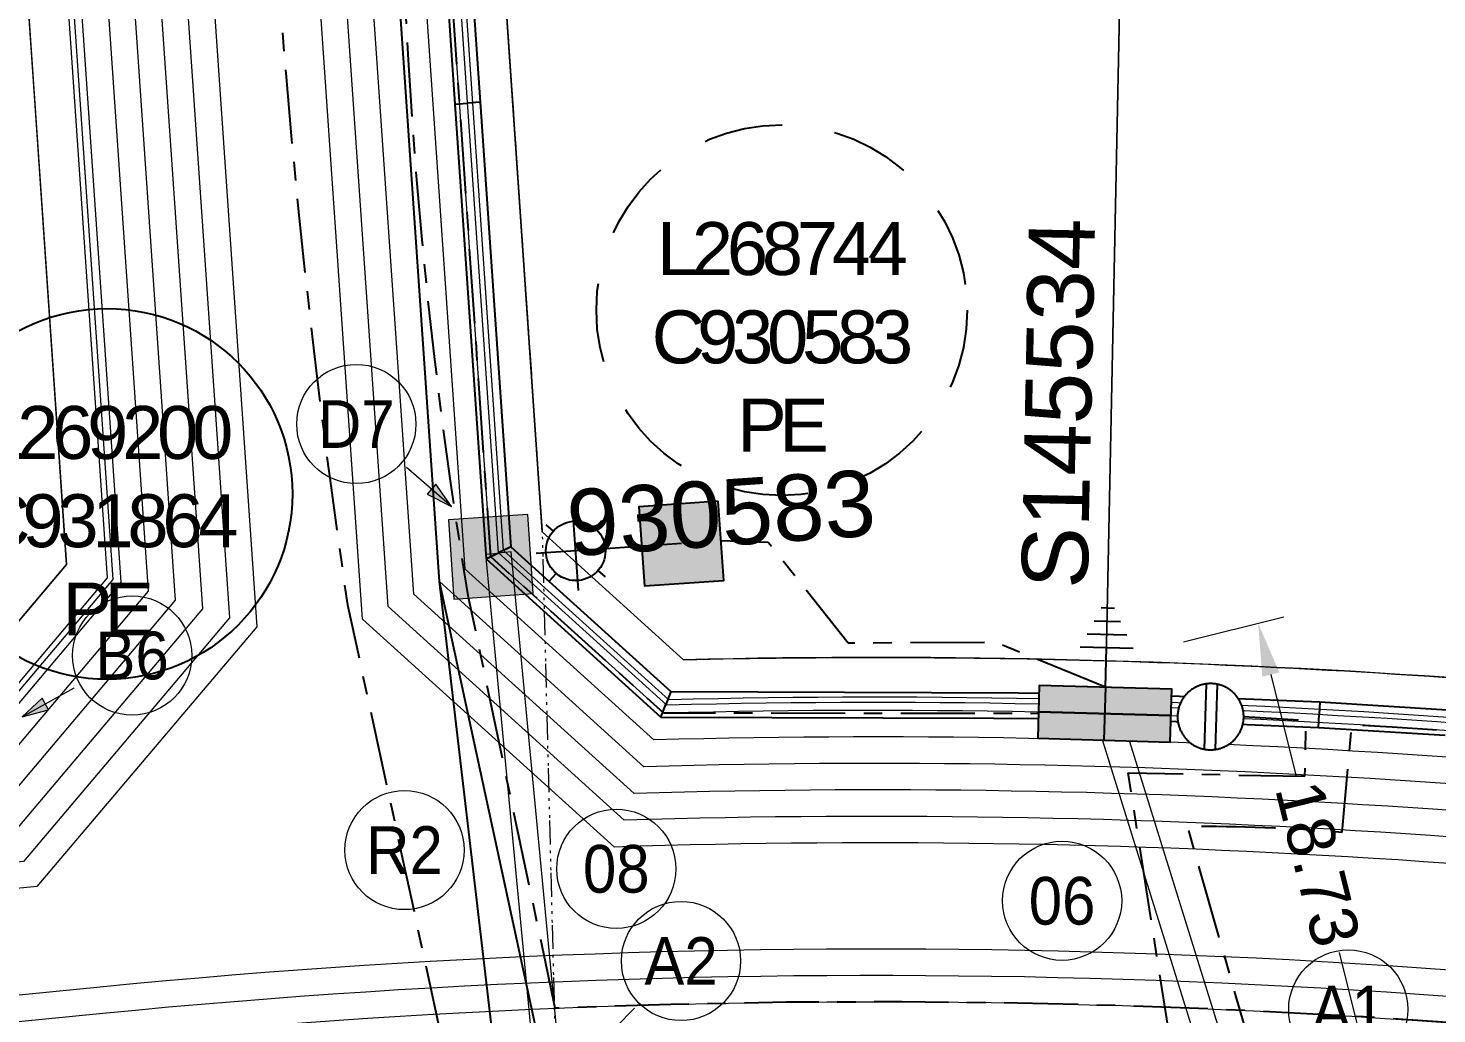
# Model space of a CAD drawing. Header units: metres. Extents: x 264965 to 265706, y 6180501 to 6181430.
# Drawn here: x 265237.1 to 265290.3, y 6181015.3 to 6181052.5 of the extents above; entities that cross this region are included whole.
import ezdxf
from ezdxf.enums import TextEntityAlignment as Align

# ---------------------------------------------------------------- set-up
doc = ezdxf.new("R2010")
doc.units = ezdxf.units.M
for name, pattern in [('Cable Exist UG', [7, 4, -1, 1, -1]), ('Dash', [5, 3, -2]), ('PHANTOM', [6.15, 3, -0.75, 0.3, -0.75, 0.3, -0.75, 0.3])]:
    doc.linetypes.add(name, pattern=pattern)
doc.layers.get('0').update_dxf_attribs({"color": 6})
for name, color, linetype, lineweight in [('_User Dimensions', 140, 'Continuous', 13), ('_User Miscellaneous1', 30, 'Continuous', 13), ('_User Miscellaneous10', 241, 'Continuous', 13), ('_User Miscellaneous4', 151, 'Continuous', 13), ('_User Miscellaneous8', 196, 'Continuous', 13), ('_User_HV_Exist', 1, 'Continuous', 25), ('_User_LV_Exist', 5, 'Continuous', 25), ('_User_SL_Exist', 4, 'Continuous', 25), ('Cadastre Developer_SP_NEW', 92, 'Continuous', 15)]:
    doc.layers.add(name, color=color, linetype=linetype, lineweight=lineweight)
for name, color, linetype in [('Equip_LV_NEW', 2, 'Continuous'), ('Mains_LV_New_T84', 2, 'Cable x'), ('SupportsUG_SP_LV_EXT', 7, 'Continuous'), ('UG_Details_SP_MISC', 7, 'Continuous')]:
    doc.layers.add(name, color=color, linetype=linetype)
doc.styles.add('COLUMN_LABEL', font='arial.ttf', dxfattribs={"height": 2})
doc.styles.add('POLE_LABEL', font='arial.ttf', dxfattribs={"height": 2})
doc.styles.add('SL_LABEL', font='arial.ttf', dxfattribs={"height": 2})
doc.styles.get("Standard").update_dxf_attribs({"font": 'arial.ttf'})
doc.linetypes.add('Cable 4', pattern='A,4,-0.1,["*",Standard,S=2,R=0,X=0,Y=-1.6],-1.2', length=5.3)
doc.linetypes.add('Cable New UG', pattern='A,6,-0.05,["X",Standard,S=1.8,R=0,X=0,Y=-0.94],-1.8', length=7.85)
doc.linetypes.add('Cable x', pattern='A,5,-0.05,["X",Standard,S=1.5,R=0,X=0,Y=-0.75],-1.45', length=6.5)
doc.dimstyles.new('1.8mm_1_1000', dxfattribs={"dimtxt": 1.8, "dimasz": 2, "dimexe": 1, "dimexo": 3, "dimgap": 0.5, "dimtad": 0, "dimtoh": 1, "dimlfac": -1, "dimzin": 12, "dimdsep": 46, "dimtxsty": 'Standard', "dimcen": 1, "dimclrd": 256, "dimclre": 256, "dimclrt": 256, "dimazin": 3, "dimtfac": 1, "dimtmove": 0, "dimatfit": 3, "dimfxl": 1, "dimtolj": 1, "dimtzin": 0, "dimlwd": -1, "dimlwe": -1, "dimarcsym": 0})

# ---------------------------------------------------------------- blocks, each defined once
blk = doc.blocks.new('LV_UG_LINKS_CLOSED_NEW')
at = {"layer": 'Equip_LV_NEW'}
for tag, flags, p in [('ACTUAL_STATUS', 9, (3.167, -1.667)), ('CONSTRUCTED_VOLTAGE', 9, (3.167, -1.833)), ('OPERATING_VOLTAGE', 9, (3.167, -2.167)), ('NO_PHASES', 9, (3.167, -2)), ('STATE', 9, (3.167, -2.5)), ('SWITCH_TYPE', 9, (3.167, -2.667)), ('ORIENTATION', 9, (3.167, -2.333)), ('OWNED_BY', 9, (3.167, -3.167)), ('USAGE', 9, (3.167, -2.833)), ('NOTES', 9, (3.167, -3)), ('OPERATED_BY', 9, (3.167, -3.333)), ('MAINTAINED_BY', 9, (3.167, -3.5)), ('NUMBER_OF_PHASES', 9, (3.167, -3.667)), ('TYPE', 9, (3.167, -3.833)), ('Z', 1, (3.167, -4))]:
    blk.add_attdef(tag, text='', height=0.167, dxfattribs=dict(at, flags=flags)).set_placement(p, align=Align.MIDDLE_LEFT)
blk.add_wipeout([(4, 1.25), (3.969, 1.25), (3.939, 1.248), (3.908, 1.247), (3.877, 1.244), (3.847, 1.241), (3.817, 1.236), (3.786, 1.232), (3.756, 1.226), (3.726, 1.22), (3.696, 1.213), (3.667, 1.205), (3.637, 1.196), (3.608, 1.187), (3.579, 1.177), (3.55, 1.166), (3.522, 1.155), (3.493, 1.143), (3.466, 1.13), (3.438, 1.117), (3.411, 1.102), (3.384, 1.088), (3.357, 1.072), (3.331, 1.056), (3.306, 1.039), (3.28, 1.022), (3.255, 1.004), (3.231, 0.985), (3.207, 0.966), (3.184, 0.947), (3.161, 0.926), (3.138, 0.905), (3.116, 0.884), (3.095, 0.862), (3.074, 0.839), (3.053, 0.816), (3.034, 0.793), (3.015, 0.769), (2.996, 0.745), (2.978, 0.72), (2.961, 0.694), (2.944, 0.669), (2.928, 0.643), (2.912, 0.616), (2.898, 0.589), (2.883, 0.562), (2.87, 0.534), (2.857, 0.507), (2.845, 0.478), (2.834, 0.45), (2.823, 0.421), (2.813, 0.392), (2.804, 0.363), (2.795, 0.333), (2.787, 0.304), (2.78, 0.274), (2.774, 0.244), (2.768, 0.214), (2.764, 0.183), (2.759, 0.153), (2.756, 0.123), (2.753, 0.092), (2.752, 0.061), (2.75, 0.031), (2.75, 0), (2.75, -0.031), (2.752, -0.061), (2.753, -0.092), (2.756, -0.123), (2.759, -0.153), (2.764, -0.183), (2.768, -0.214), (2.774, -0.244), (2.78, -0.274), (2.787, -0.304), (2.795, -0.333), (2.804, -0.363), (2.813, -0.392), (2.823, -0.421), (2.834, -0.45), (2.845, -0.478), (2.857, -0.507), (2.87, -0.534), (2.883, -0.562), (2.898, -0.589), (2.912, -0.616), (2.928, -0.643), (2.944, -0.669), (2.961, -0.694), (2.978, -0.72), (2.996, -0.745), (3.015, -0.769), (3.034, -0.793), (3.053, -0.816), (3.074, -0.839), (3.095, -0.862), (3.116, -0.884), (3.138, -0.905), (3.161, -0.926), (3.184, -0.947), (3.207, -0.966), (3.231, -0.985), (3.255, -1.004), (3.28, -1.022), (3.306, -1.039), (3.331, -1.056), (3.357, -1.072), (3.384, -1.088), (3.411, -1.102), (3.438, -1.117), (3.466, -1.13), (3.493, -1.143), (3.522, -1.155), (3.55, -1.166), (3.579, -1.177), (3.608, -1.187), (3.637, -1.196), (3.667, -1.205), (3.696, -1.213), (3.726, -1.22), (3.756, -1.226), (3.786, -1.232), (3.817, -1.236), (3.847, -1.241), (3.877, -1.244), (3.908, -1.247), (3.939, -1.248), (3.969, -1.25), (4, -1.25), (4.031, -1.25), (4.061, -1.248), (4.092, -1.247), (4.123, -1.244), (4.153, -1.241), (4.183, -1.236), (4.214, -1.232), (4.244, -1.226), (4.274, -1.22), (4.304, -1.213), (4.333, -1.205), (4.363, -1.196), (4.392, -1.187), (4.421, -1.177), (4.45, -1.166), (4.478, -1.155), (4.507, -1.143), (4.534, -1.13), (4.562, -1.117), (4.589, -1.102), (4.616, -1.088), (4.643, -1.072), (4.669, -1.056), (4.694, -1.039), (4.72, -1.022), (4.745, -1.004), (4.769, -0.985), (4.793, -0.966), (4.816, -0.947), (4.839, -0.926), (4.862, -0.905), (4.884, -0.884), (4.905, -0.862), (4.926, -0.839), (4.947, -0.816), (4.966, -0.793), (4.985, -0.769), (5.004, -0.745), (5.022, -0.72), (5.039, -0.694), (5.056, -0.669), (5.072, -0.643), (5.088, -0.616), (5.102, -0.589), (5.117, -0.562), (5.13, -0.534), (5.143, -0.507), (5.155, -0.478), (5.166, -0.45), (5.177, -0.421), (5.187, -0.392), (5.196, -0.363), (5.205, -0.333), (5.213, -0.304), (5.22, -0.274), (5.226, -0.244), (5.232, -0.214), (5.236, -0.183), (5.241, -0.153), (5.244, -0.123), (5.247, -0.092), (5.248, -0.061), (5.25, -0.031), (5.25, 0), (5.25, 0.031), (5.248, 0.061), (5.247, 0.092), (5.244, 0.123), (5.241, 0.153), (5.236, 0.183), (5.232, 0.214), (5.226, 0.244), (5.22, 0.274), (5.213, 0.304), (5.205, 0.333), (5.196, 0.363), (5.187, 0.392), (5.177, 0.421), (5.166, 0.45), (5.155, 0.478), (5.143, 0.507), (5.13, 0.534), (5.117, 0.562), (5.102, 0.589), (5.088, 0.616), (5.072, 0.643), (5.056, 0.669), (5.039, 0.694), (5.022, 0.72), (5.004, 0.745), (4.985, 0.769), (4.966, 0.793), (4.947, 0.816), (4.926, 0.839), (4.905, 0.862), (4.884, 0.884), (4.862, 0.905), (4.839, 0.926), (4.816, 0.947), (4.793, 0.966), (4.769, 0.985), (4.745, 1.004), (4.72, 1.022), (4.694, 1.039), (4.669, 1.056), (4.643, 1.072), (4.616, 1.088), (4.589, 1.102), (4.562, 1.117), (4.534, 1.13), (4.507, 1.143), (4.478, 1.155), (4.45, 1.166), (4.421, 1.177), (4.392, 1.187), (4.363, 1.196), (4.333, 1.205), (4.304, 1.213), (4.274, 1.22), (4.244, 1.226), (4.214, 1.232), (4.183, 1.236), (4.153, 1.241), (4.123, 1.244), (4.092, 1.247), (4.061, 1.248), (4.031, 1.25)]).dxf.layer = 'Equip_LV_NEW'
for p, q in [((3.792, 1.232), (3.792, -1.232)), ((4.208, 1.232), (4.208, -1.232))]:
    blk.add_line(p, q, dxfattribs=at)
at = {"layer": 'Equip_LV_NEW', "flags": 128}
blk.add_lwpolyline([(4, 1.25), (3.969, 1.25), (3.939, 1.248), (3.908, 1.247), (3.877, 1.244), (3.847, 1.241), (3.817, 1.236), (3.786, 1.232), (3.756, 1.226), (3.726, 1.22), (3.696, 1.213), (3.667, 1.205), (3.637, 1.196), (3.608, 1.187), (3.579, 1.177), (3.55, 1.166), (3.522, 1.155), (3.493, 1.143), (3.466, 1.13), (3.438, 1.117), (3.411, 1.102), (3.384, 1.088), (3.357, 1.072), (3.331, 1.056), (3.306, 1.039), (3.28, 1.022), (3.255, 1.004), (3.231, 0.985), (3.207, 0.966), (3.184, 0.947), (3.161, 0.926), (3.138, 0.905), (3.116, 0.884), (3.095, 0.862), (3.074, 0.839), (3.053, 0.816), (3.034, 0.793), (3.015, 0.769), (2.996, 0.745), (2.978, 0.72), (2.961, 0.694), (2.944, 0.669), (2.928, 0.643), (2.912, 0.616), (2.898, 0.589), (2.883, 0.562), (2.87, 0.534), (2.857, 0.507), (2.845, 0.478), (2.834, 0.45), (2.823, 0.421), (2.813, 0.392), (2.804, 0.363), (2.795, 0.333), (2.787, 0.304), (2.78, 0.274), (2.774, 0.244), (2.768, 0.214), (2.764, 0.183), (2.759, 0.153), (2.756, 0.123), (2.753, 0.092), (2.752, 0.061), (2.75, 0.031), (2.75, 0), (2.75, -0.031), (2.752, -0.061), (2.753, -0.092), (2.756, -0.123), (2.759, -0.153), (2.764, -0.183), (2.768, -0.214), (2.774, -0.244), (2.78, -0.274), (2.787, -0.304), (2.795, -0.333), (2.804, -0.363), (2.813, -0.392), (2.823, -0.421), (2.834, -0.45), (2.845, -0.478), (2.857, -0.507), (2.87, -0.534), (2.883, -0.562), (2.898, -0.589), (2.912, -0.616), (2.928, -0.643), (2.944, -0.669), (2.961, -0.694), (2.978, -0.72), (2.996, -0.745), (3.015, -0.769), (3.034, -0.793), (3.053, -0.816), (3.074, -0.839), (3.095, -0.862), (3.116, -0.884), (3.138, -0.905), (3.161, -0.926), (3.184, -0.947), (3.207, -0.966), (3.231, -0.985), (3.255, -1.004), (3.28, -1.022), (3.306, -1.039), (3.331, -1.056), (3.357, -1.072), (3.384, -1.088), (3.411, -1.102), (3.438, -1.117), (3.466, -1.13), (3.493, -1.143), (3.522, -1.155), (3.55, -1.166), (3.579, -1.177), (3.608, -1.187), (3.637, -1.196), (3.667, -1.205), (3.696, -1.213), (3.726, -1.22), (3.756, -1.226), (3.786, -1.232), (3.817, -1.236), (3.847, -1.241), (3.877, -1.244), (3.908, -1.247), (3.939, -1.248), (3.969, -1.25), (4, -1.25), (4.031, -1.25), (4.061, -1.248), (4.092, -1.247), (4.123, -1.244), (4.153, -1.241), (4.183, -1.236), (4.214, -1.232), (4.244, -1.226), (4.274, -1.22), (4.304, -1.213), (4.333, -1.205), (4.363, -1.196), (4.392, -1.187), (4.421, -1.177), (4.45, -1.166), (4.478, -1.155), (4.507, -1.143), (4.534, -1.13), (4.562, -1.117), (4.589, -1.102), (4.616, -1.088), (4.643, -1.072), (4.669, -1.056), (4.694, -1.039), (4.72, -1.022), (4.745, -1.004), (4.769, -0.985), (4.793, -0.966), (4.816, -0.947), (4.839, -0.926), (4.862, -0.905), (4.884, -0.884), (4.905, -0.862), (4.926, -0.839), (4.947, -0.816), (4.966, -0.793), (4.985, -0.769), (5.004, -0.745), (5.022, -0.72), (5.039, -0.694), (5.056, -0.669), (5.072, -0.643), (5.088, -0.616), (5.102, -0.589), (5.117, -0.562), (5.13, -0.534), (5.143, -0.507), (5.155, -0.478), (5.166, -0.45), (5.177, -0.421), (5.187, -0.392), (5.196, -0.363), (5.205, -0.333), (5.213, -0.304), (5.22, -0.274), (5.226, -0.244), (5.232, -0.214), (5.236, -0.183), (5.241, -0.153), (5.244, -0.123), (5.247, -0.092), (5.248, -0.061), (5.25, -0.031), (5.25, 0), (5.25, 0.031), (5.248, 0.061), (5.247, 0.092), (5.244, 0.123), (5.241, 0.153), (5.236, 0.183), (5.232, 0.214), (5.226, 0.244), (5.22, 0.274), (5.213, 0.304), (5.205, 0.333), (5.196, 0.363), (5.187, 0.392), (5.177, 0.421), (5.166, 0.45), (5.155, 0.478), (5.143, 0.507), (5.13, 0.534), (5.117, 0.562), (5.102, 0.589), (5.088, 0.616), (5.072, 0.643), (5.056, 0.669), (5.039, 0.694), (5.022, 0.72), (5.004, 0.745), (4.985, 0.769), (4.966, 0.793), (4.947, 0.816), (4.926, 0.839), (4.905, 0.862), (4.884, 0.884), (4.862, 0.905), (4.839, 0.926), (4.816, 0.947), (4.793, 0.966), (4.769, 0.985), (4.745, 1.004), (4.72, 1.022), (4.694, 1.039), (4.669, 1.056), (4.643, 1.072), (4.616, 1.088), (4.589, 1.102), (4.562, 1.117), (4.534, 1.13), (4.507, 1.143), (4.478, 1.155), (4.45, 1.166), (4.421, 1.177), (4.392, 1.187), (4.363, 1.196), (4.333, 1.205), (4.304, 1.213), (4.274, 1.22), (4.244, 1.226), (4.214, 1.232), (4.183, 1.236), (4.153, 1.241), (4.123, 1.244), (4.092, 1.247), (4.061, 1.248), (4.031, 1.25)], close=True, dxfattribs=at)
blk = doc.blocks.new('*U660')
at = {"layer": '_User_LV_Exist'}
for p, q in [((2.128, 1.649), (2.679, -0.274)), ((2.678, 1.546), (3.091, 0.104)), ((3.227, 1.443), (3.503, 0.482)), ((3.777, 1.341), (3.914, 0.86))]:
    blk.add_line(p, q, dxfattribs=at)
at = {"width": 0.9}
blk.add_attdef('ASSET_NUM', text='', height=2, dxfattribs=at).set_placement((4, 2), align=Align.MIDDLE_LEFT)
for tag, p, flags in [('SUBURB', (-2, 0), 1), ('STREETNAME', (-1.8, 0), 9), ('PARENT', (-1.6, 0), 9), ('NOTES', (-1.4, 0), 9), ('LOCATION', (-1.2, 0), 9), ('LEGEND', (-1, 0), 9), ('USAGE', (-0.8, 0), 9), ('SUPPORT_TYPE', (-0.6, 0), 9), ('STATE', (-0.4, 0), 9), ('OWNED_BY', (-0.2, 0), 9)]:
    blk.add_attdef(tag, p, '', height=0.2, rotation=270, dxfattribs=dict(flags=flags))
blk.add_wipeout([(0.274, 2.679), (1.649, -2.128), (-0.274, -2.679), (-1.649, 2.128)])
at = {"layer": 'SupportsUG_SP_LV_EXT'}
h = blk.add_hatch(color=256, dxfattribs=at)
h.dxf.hatch_style = 1
h.paths.add_polyline_path([(-1.649, 2.128), (-0.618, -1.477), (-1.305, 0.927), (-0.274, -2.679), (1.649, -2.128), (0.274, 2.679)])
blk.add_lwpolyline([(-1.649, 2.128), (-0.618, -1.477), (-1.305, 0.927), (-0.274, -2.679), (1.649, -2.128), (0.274, 2.679)], close=True)
at = {"layer": '_User_LV_Exist'}
blk.add_line((0.961, 0.275), (2.404, 0.688), dxfattribs=at)
at = {"layer": 'Equip_LV_NEW', "ltscale": 10, "rotation": 285.9667025324451}
blk.add_blockref('LV_UG_LINKS_CLOSED_NEW', (0, 0), dxfattribs=at)
blk = doc.blocks.new('COLUMN_EXT')
blk.add_hatch(color=256).paths.add_polyline_path([(1.5, -1.5), (1.5, 1.5), (-1.5, 1.5), (-1.5, -1.5)])
blk.add_lwpolyline([(1.5, 1.5), (-1.5, 1.5), (-1.5, -1.5), (1.5, -1.5)], close=True)
at = {"flags": 1}
blk.add_attdef('Z', (-1.813, 2.351), '', height=0.2, rotation=180, dxfattribs=at)
at = {"flags": 9}
for tag, p in [('STREETNAME', (-1.813, 1.6)), ('SUBURB', (-1.813, 1.8)), ('NOTES', (-1.813, 2)), ('LOCATION', (-1.813, 1.4)), ('LEGEND', (-1.813, 1.2)), ('USAGE', (-1.813, 1)), ('COLUMN_TYPE', (-1.813, 0.4)), ('OWNED_BY', (-1.813, 0.6)), ('STATE', (-1.813, 0.8))]:
    blk.add_attdef(tag, text='', height=0.2, rotation=180, dxfattribs=at).set_placement(p, align=Align.MIDDLE_LEFT)
for tag, style, p in [('STRUCTURE_PLANT_NUMBER', 'POLE_LABEL', (-1.813, -0.031)), ('STREET_CODE', 'COLUMN_LABEL', (-1.813, 0.2))]:
    blk.add_attdef(tag, text='', height=0.2, rotation=180, dxfattribs=dict(at, style=style)).set_placement(p, align=Align.MIDDLE_LEFT)
at = {"style": 'COLUMN_LABEL', "width": 0.9, "flags": 8}
blk.add_attdef('ASSET_NUM', text='', height=2, rotation=270, dxfattribs=at).set_placement((2, -4), align=Align.MIDDLE_LEFT)
blk = doc.blocks.new('*U552')
for tag, height, rotation, flags, p in [('LANTNUMBER', 0.2, 270, 9, (-1.4, 2.6)), ('LOUTREACH', 0.2, 270, 9, (-1.4, 2.2)), ('LOUTREACHVOCAB', 0.2, 270, 9, (-1.4, 2)), ('LRATECODE', 0.2, 270, 9, (-1.4, 1.8)), ('LREMOVE', 0.2, 270, 9, (-1.4, 1.6)), ('LREPLACE', 0.2, 270, 9, (-1.4, 1.4)), ('LTYPE', 0.2, 270, 9, (-1.4, 1.2)), ('LNUMBER', 1, 183.9335, 8, (-7.052, 0.517)), ('LTYPEVOCAB', 0.2, 270, 9, (-1.4, 1)), ('LEGEND', 0.2, 270, 9, (-1.4, 0.8)), ('SUBURB', 0.2, 270, 9, (-1.4, 0.6)), ('STREETNAME', 0.2, 270, 9, (-1.4, 0.4)), ('LOCATION', 0.2, 270, 9, (-1.4, 0.2)), ('LNEW', 0.2, 270, 9, (-6.4, 0)), ('LMASTVOCAB', 0.2, 270, 9, (-6.2, 0)), ('OWNED_BY', 0.2, 270, 9, (-1.8, 0)), ('ORIENTATION', 0.2, 270, 9, (-1.6, 0)), ('OPERATING_VOLTAGE', 0.2, 270, 9, (-1.4, 0)), ('NOTES', 0.2, 270, 9, (-1.4, 0)), ('NO_PHASES', 0.2, 270, 9, (-1.2, 0)), ('LANTERN_TYPE', 0.2, 270, 9, (-1, 0)), ('LANTERN_PURPOSE', 0.2, 270, 9, (-0.8, 0)), ('CONTROL_TYPE', 0.2, 270, 9, (-0.6, 0)), ('CONSTRUCTED_VOLTAGE', 0.2, 270, 9, (-0.4, 0)), ('MAINTAINED_BY', 0.2, 270, 9, (-1.4, -0.663))]:
    blk.add_attdef(tag, text='', height=height, rotation=rotation, dxfattribs=dict(flags=flags)).set_placement(p, align=Align.MIDDLE_LEFT)
for tag, p, height, flags in [('OPERATED_BY', (-1.4, -0.407), 0.2, 9), ('Z', (0, 0), 0.001, 1)]:
    blk.add_attdef(tag, p, '', height=height, rotation=270, dxfattribs=dict(flags=flags))
at = {"style": 'SL_LABEL'}
for tag, height, rotation, flags, p in [('STREET_CODE', 0.001, 270, 9, (0.001, 0)), ('ASSET_NUM', 1, 183.9335, 8, (-6.915, -1.478))]:
    blk.add_attdef(tag, text='', height=height, rotation=rotation, dxfattribs=dict(at, flags=flags)).set_placement(p, align=Align.MIDDLE_LEFT)
blk.add_wipeout([(-5.674, -0.39), (-5.121, 0.711), (-4.106, 1.409), (-3.005, 0.857), (-2.307, -0.158), (-2.86, -1.26), (-3.875, -1.958), (-4.976, -1.405)])
for p, q in [((-4.068, 0.848), (-4.093, 1.222)), ((-3.888, -1.771), (-4.093, 1.222)), ((-5.121, 0.711), (-4.839, 0.465)), ((-3.005, 0.857), (-3.252, 0.574)), ((0, 0), (-2.868, -0.197)), ((-2.494, -0.171), (-5.487, -0.377)), ((-5.113, -0.352), (-5.487, -0.377)), ((-2.86, -1.26), (-3.142, -1.013)), ((-4.976, -1.405), (-4.73, -1.123)), ((-3.888, -1.771), (-3.913, -1.397))]:
    blk.add_line(p, q)
blk.add_circle((-3.991, -0.274), 1.125)
at = {"flags": 9}
for tag, p in [('LMAST', (-6, 0)), ('LLAMPVOCAB', (-5.8, 0)), ('LLAMP', (-5.6, 0)), ('LEXIST', (-5.4, 0)), ('LCHARGE3PERCENT', (-5.2, 0)), ('LCHARGE3', (-5, 0)), ('LCHARGE2PERCENT', (-4.8, 0)), ('LCHARGE2', (-4.6, 0)), ('LCHARGE1PERCENT', (-4.4, 0)), ('LCHARGE1', (-4.2, 0)), ('LCATEGORY', (-4, 0)), ('LBRACKETVOCAB', (-3.8, 0)), ('LBRACKET', (-3.6, 0)), ('LKINGHEIGHT', (-3.4, 0)), ('CREPLACE', (-3.2, 0)), ('CREMOVE', (-3, 0)), ('CNUMBER', (-2.8, 0)), ('CNEW', (-2.6, 0)), ('CEXIST', (-2.4, 0)), ('USAGE', (-2.2, 0)), ('STATE', (-2, 0))]:
    blk.add_attdef(tag, text='', height=0.2, rotation=270, dxfattribs=at).set_placement(p, align=Align.MIDDLE_LEFT)
blk = doc.blocks.new('*U572')
h = blk.add_hatch(color=256)
h.dxf.hatch_style = 1
h.paths.add_polyline_path([(-0.745, 3.684), (-0.25, 3.75), (-0.63, 4.708)])
blk.add_line((-0.63, 4.708), (-0.332, 2.478))
at = {"flags": 128}
blk.add_lwpolyline([(-0.745, 3.684), (-0.25, 3.75), (-0.63, 4.708), (-0.745, 3.684)], dxfattribs=at)
blk.add_circle((0, 0), 2.25)
at = {"width": 0.9}
blk.add_attdef('CODE', text='', height=1.8, dxfattribs=at).set_placement((0, 0), align=Align.MIDDLE_CENTER)
at = {"flags": 1}
blk.add_attdef('Z', (0, 0), '', height=0.2, dxfattribs=at)
blk = doc.blocks.new('*U573')
h = blk.add_hatch(color=256)
h.dxf.hatch_style = 1
h.paths.add_polyline_path([(-1.276, 3.535), (-0.796, 3.673), (-1.312, 4.565)])
blk.add_line((-1.312, 4.565), (-0.691, 2.403))
at = {"flags": 128}
blk.add_lwpolyline([(-1.276, 3.535), (-0.796, 3.673), (-1.312, 4.565), (-1.276, 3.535)], dxfattribs=at)
blk.add_circle((0, 0), 2.25)
at = {"width": 0.9}
blk.add_attdef('CODE', text='', height=1.8, dxfattribs=at).set_placement((0, 0), align=Align.MIDDLE_CENTER)
at = {"flags": 1}
blk.add_attdef('Z', (0, 0), '', height=0.2, dxfattribs=at)
blk = doc.blocks.new('*U584')
blk.add_circle((0, 0), 2.25)
at = {"width": 0.9}
blk.add_attdef('CODE', text='', height=1.8, dxfattribs=at).set_placement((0, 0), align=Align.MIDDLE_CENTER)
at = {"flags": 1}
blk.add_attdef('Z', (0, 0), '', height=0.2, dxfattribs=at)
blk = doc.blocks.new('*U676')
at = {"width": 0.9}
blk.add_attdef('ASSET_NUM', text='', height=2, dxfattribs=at).set_placement((4, 2), align=Align.MIDDLE_LEFT)
for tag, p, flags in [('SUBURB', (-2, 0), 1), ('STREETNAME', (-1.8, 0), 9), ('PARENT', (-1.6, 0), 9), ('NOTES', (-1.4, 0), 9), ('LOCATION', (-1.2, 0), 9), ('LEGEND', (-1, 0), 9), ('USAGE', (-0.8, 0), 9), ('SUPPORT_TYPE', (-0.6, 0), 9), ('STATE', (-0.4, 0), 9), ('OWNED_BY', (-0.2, 0), 9)]:
    blk.add_attdef(tag, p, '', height=0.2, rotation=270, dxfattribs=dict(flags=flags))
blk.add_wipeout([(0.274, 2.679), (1.649, -2.128), (-0.274, -2.679), (-1.649, 2.128)])
at = {"layer": 'SupportsUG_SP_LV_EXT'}
h = blk.add_hatch(color=256, dxfattribs=at)
h.dxf.hatch_style = 1
h.paths.add_polyline_path([(-1.649, 2.128), (-0.618, -1.477), (-1.305, 0.927), (-0.274, -2.679), (1.649, -2.128), (0.274, 2.679)])
blk.add_lwpolyline([(-1.649, 2.128), (-0.618, -1.477), (-1.305, 0.927), (-0.274, -2.679), (1.649, -2.128), (0.274, 2.679)], close=True)
blk = doc.blocks.new('*D635')
at = {"layer": '_User Dimensions', "transparency": 16777216}
for p, q in [((265280.698, 6181029.324), (265284.493, 6181030.263)), ((265284.003, 6181028.081), (265284.942, 6181024.285)), ((265287.538, 6181013.786), (265286.599, 6181017.582)), ((265285.194, 6181011.146), (265288.989, 6181012.085))]:
    blk.add_line(p, q, dxfattribs=at)
at = {"layer": '_User Dimensions', "linetype": 'Cable New UG', "transparency": 16777216}
for points in [[(265284.326, 6181028.161), (265283.679, 6181028.001), (265283.522, 6181030.022)], [(265287.862, 6181013.866), (265287.215, 6181013.706), (265288.019, 6181011.845)]]:
    blk.add_solid(points, dxfattribs=at)
at = {"layer": '_User Dimensions', "linetype": 'Cable New UG', "transparency": 16777216, "insert": (265285.77, 6181020.934), "char_height": 1.8, "attachment_point": 5, "rotation": 283.8931}
blk.add_mtext('\\A1;18.73', dxfattribs=at)
blk = doc.blocks.new('*U735')
blk.add_circle((0, 0), 2.25)
at = {"width": 0.9}
blk.add_attdef('CODE', text='', height=1.8, dxfattribs=at).set_placement((0, 0), align=Align.MIDDLE_CENTER)
at = {"flags": 1}
blk.add_attdef('Z', (0, 0), '', height=0.2, dxfattribs=at)
blk = doc.blocks.new('*U762')
h = blk.add_hatch(color=256)
h.dxf.hatch_style = 1
h.paths.add_polyline_path([(-0.239, 3.751), (0.261, 3.749), (0.014, 4.75)])
blk.add_line((0.014, 4.75), (0.007, 2.5))
at = {"flags": 128}
blk.add_lwpolyline([(-0.239, 3.751), (0.261, 3.749), (0.014, 4.75), (-0.239, 3.751)], dxfattribs=at)
blk.add_circle((0, 0), 2.25)
at = {"width": 0.9}
blk.add_attdef('CODE', text='', height=1.8, dxfattribs=at).set_placement((0, 0), align=Align.MIDDLE_CENTER)
at = {"flags": 1}
blk.add_attdef('Z', (0, 0), '', height=0.2, dxfattribs=at)
blk = doc.blocks.new('*U763')
blk.add_hatch(color=256).paths.add_polyline_path([(-2.593, 0.725), (-2.378, -1.264), (2.593, -0.725), (2.378, 1.264)])
for p, q in [((-0.108, 0.994), (0.108, -0.994)), ((-2.485, -0.269), (2.485, 0.269))]:
    blk.add_line(p, q)
at = {"ltscale": 10}
blk.add_line((2.485, 0.269), (-2.485, -0.269), dxfattribs=at)
blk.add_lwpolyline([(-2.378, -1.264), (-1.135, -1.129), (1.35, -0.859), (2.593, -0.725), (2.378, 1.264), (-2.593, 0.725)], close=True)
at = {"width": 0.9, "flags": 8}
blk.add_attdef('ASSET_NUM', text='', height=2, rotation=90, dxfattribs=at).set_placement((0.355, 54.13), align=Align.MIDDLE_LEFT)
for tag, p, flags in [('OWNED_BY', (2.355, 49.93), 9), ('STATE', (2.355, 49.73), 9), ('SUPPORT_TYPE', (2.355, 49.53), 9), ('USAGE', (2.355, 49.33), 9), ('LEGEND', (2.355, 49.13), 9), ('LOCATION', (2.355, 48.93), 9), ('STREETNAME', (2.355, 48.33), 9), ('NOTES', (2.355, 48.73), 9), ('PARENT', (2.355, 48.53), 9), ('SUBURB', (2.355, 48.13), 1)]:
    blk.add_attdef(tag, p, '', height=0.2, dxfattribs=dict(flags=flags))
blk = doc.blocks.new('*U784')
h = blk.add_hatch(color=256)
h.dxf.hatch_style = 1
h.paths.add_polyline_path([(-3.446, -1.499), (-3.615, -1.029), (-4.472, -1.601)])
blk.add_line((-4.472, -1.601), (-2.354, -0.843))
at = {"flags": 128}
blk.add_lwpolyline([(-3.446, -1.499), (-3.615, -1.029), (-4.472, -1.601), (-3.446, -1.499)], dxfattribs=at)
blk.add_circle((0, 0), 2.25)
at = {"width": 0.9}
blk.add_attdef('CODE', text='', height=1.8, dxfattribs=at).set_placement((0, 0), align=Align.MIDDLE_CENTER)
at = {"flags": 1}
blk.add_attdef('Z', (0, 0), '', height=0.2, dxfattribs=at)

msp = doc.modelspace()

# ---------------------------------------------------------------- linework, layer by layer
at = {"layer": '_User Miscellaneous1'}
for p, q in [((265252.339, 6181062.03), (265253.192, 6181049.626)), ((265253.297, 6181062.096), (265254.15, 6181049.692)), ((265253.192, 6181049.626), (265253.671, 6181049.659)), ((265253.192, 6181049.626), (265254.373, 6181032.447)), ((265254.15, 6181049.692), (265253.671, 6181049.659)), ((265254.15, 6181049.692), (265255.304, 6181032.9)), ((265255.304, 6181032.9), (265254.839, 6181032.674)), ((265255.304, 6181032.9), (265261.344, 6181027.436)), ((265254.373, 6181032.447), (265254.839, 6181032.674)), ((265254.373, 6181032.447), (265260.973, 6181026.477)), ((265260.973, 6181026.477), (265261.158, 6181026.957)), ((265261.344, 6181027.436), (265261.158, 6181026.957)), ((265261.344, 6181027.436), (265277.748, 6181027.384)), ((265277.748, 6181027.384), (265277.738, 6181026.904)), ((265277.748, 6181027.384), (265285.845, 6181027.048)), ((265285.845, 6181027.048), (265285.82, 6181026.569)), ((265285.845, 6181027.048), (265290.656, 6181026.747)), ((265260.973, 6181026.477), (265277.727, 6181026.424)), ((265277.727, 6181026.424), (265277.738, 6181026.904)), ((265277.727, 6181026.424), (265285.795, 6181026.089)), ((265285.795, 6181026.089), (265285.82, 6181026.569)), ((265285.795, 6181026.089), (265290.59, 6181025.79))]:
    msp.add_line(p, q, dxfattribs=at)
at = {"layer": '_User Miscellaneous1', "lineweight": 0}
for p, q in [((265254.361, 6181032.624), (265254.839, 6181032.67)), ((265256.313, 6181012.125), (265254.361, 6181032.624)), ((265255.317, 6181032.715), (265254.839, 6181032.67)), ((265257.269, 6181012.216), (265255.317, 6181032.715)), ((265278.196, 6181027.047), (265277.738, 6181026.904)), ((265278.196, 6181027.047), (265282.81, 6181012.243)), ((265277.279, 6181026.761), (265277.738, 6181026.904)), ((265277.279, 6181026.761), (265281.893, 6181011.958))]:
    msp.add_line(p, q, dxfattribs=at)
at = {"layer": '_User_LV_Exist', "linetype": 'Cable Exist UG', "ltscale": 0.7, "transparency": 33554687, "flags": 128}
for points in [[(265277.729, 6181026.604), (265261.079, 6181026.624), (265261.079, 6181026.624), (265254.548, 6181032.532), (265252.16, 6181067.261, -0.145125), (265261.2, 6181107.767), (265261.2, 6181107.767)], [(265257.804, 6180989.617), (265257.308, 6180988.201), (265262.076, 6180986.533), (265271.949, 6181014.755, -0.013916), (265280.157, 6181014.53), (265278.616, 6181024.372), (265285.287, 6181024.239), (265285.335, 6181026.348), (265282.98, 6181026.486)], [(265283.04, 6181013.394), (265283.079, 6181014.572), (265280.852, 6181022.351, -0.023581), (265286.695, 6181022.133), (265287.067, 6181026.198, -0.019847), (265311.311, 6181023.803), (265317.739, 6181022.84)]]:
    msp.add_lwpolyline(points, format="xyb", dxfattribs=at)
at = {"layer": '_User_LV_Exist', "color": 2, "linetype": 'Cable New UG', "flags": 128}
msp.add_lwpolyline([(265242.701, 6180994.901), (265241.711, 6180992.069), (265238.879, 6180993.06), (265245.444, 6181011.826), (265254.869, 6181012.363), (265252.608, 6181031.59), (265250.164, 6181067.124, -0.042968), (265250.207, 6181077.357), (265238.059, 6181077.818), (265238.201, 6181079.216)], format="xyb", dxfattribs=at)
at = {"layer": '_User_SL_Exist', "linetype": 'Cable Exist UG', "ltscale": 0.7, "transparency": 33554687, "flags": 128}
msp.add_lwpolyline([(265277.758, 6181027.604), (265273.602, 6181029.296), (265268.041, 6181029.266), (265265.025, 6181033.073), (265263.239, 6181033.13)], dxfattribs=at)
at = {"layer": '_User_SL_Exist', "linetype": 'Dash'}
msp.add_circle((265265.533, 6181041.845), 7, dxfattribs=at)
at = {"layer": '_User_SL_Exist'}
msp.add_circle((265240.057, 6181034.902), 7, dxfattribs=at)
at = {"layer": 'Cadastre Developer_SP_NEW', "transparency": 33554687, "flags": 128}
for points in [[(265305.994, 6181074.527), (265278.808, 6181078.316), (265277.786, 6181028.603, -0.016647), (265298.317, 6181027.337)], [(265216.319, 6181025.027), (265233.897, 6181026.761), (265238.53, 6181032.239), (265237.364, 6181049.201), (265236.197, 6181066.163, -0.015845), (265235.989, 6181071.839), (265211.936, 6181069.467)]]:
    msp.add_lwpolyline(points, format="xyb", close=True, dxfattribs=at)
at = {"layer": 'UG_Details_SP_MISC'}
for p, q in [((265252.339, 6181062.03), (265253.192, 6181049.626)), ((265253.297, 6181062.096), (265254.15, 6181049.692)), ((265253.192, 6181049.626), (265253.671, 6181049.659)), ((265253.192, 6181049.626), (265254.373, 6181032.447)), ((265254.15, 6181049.692), (265253.671, 6181049.659)), ((265254.15, 6181049.692), (265255.304, 6181032.9)), ((265255.304, 6181032.9), (265254.839, 6181032.674)), ((265255.304, 6181032.9), (265261.344, 6181027.436)), ((265254.373, 6181032.447), (265254.839, 6181032.674)), ((265254.373, 6181032.447), (265260.973, 6181026.477)), ((265260.973, 6181026.477), (265261.158, 6181026.957)), ((265261.344, 6181027.436), (265261.158, 6181026.957)), ((265261.344, 6181027.436), (265277.748, 6181027.384)), ((265277.748, 6181027.384), (265277.738, 6181026.904)), ((265277.748, 6181027.384), (265285.845, 6181027.048)), ((265285.845, 6181027.048), (265285.82, 6181026.569)), ((265285.845, 6181027.048), (265290.656, 6181026.747)), ((265260.973, 6181026.477), (265277.727, 6181026.424)), ((265277.727, 6181026.424), (265277.738, 6181026.904)), ((265277.727, 6181026.424), (265285.795, 6181026.089)), ((265285.795, 6181026.089), (265285.82, 6181026.569)), ((265285.795, 6181026.089), (265290.59, 6181025.79))]:
    msp.add_line(p, q, dxfattribs=at)
at = {"layer": 'UG_Details_SP_MISC', "lineweight": 0}
for p, q in [((265254.361, 6181032.624), (265254.839, 6181032.67)), ((265256.313, 6181012.125), (265254.361, 6181032.624)), ((265255.317, 6181032.715), (265254.839, 6181032.67)), ((265257.269, 6181012.216), (265255.317, 6181032.715)), ((265278.196, 6181027.047), (265277.738, 6181026.904)), ((265278.196, 6181027.047), (265282.81, 6181012.243)), ((265277.279, 6181026.761), (265277.738, 6181026.904)), ((265277.279, 6181026.761), (265281.893, 6181011.958))]:
    msp.add_line(p, q, dxfattribs=at)

# ---------------------------------------------------------------- block references
at = {"layer": '_User Miscellaneous4', "transparency": 33554687}
ref = msp.add_blockref('*U584', (265259.286, 6181020.746), dxfattribs=dict(at, rotation=119.3988901699086))
ref.add_attrib('CODE', '08', dxfattribs={"layer": '0', "height": 1.8, "width": 0.9}).set_placement((265259.286, 6181020.746), align=Align.MIDDLE_CENTER)
ref = msp.add_blockref('*U584', (265276.119, 6181019.54), dxfattribs=dict(at, rotation=119.3988901699086))
ref.add_attrib('CODE', '06', dxfattribs={"layer": '0', "height": 1.8, "width": 0.9}).set_placement((265276.119, 6181019.54), align=Align.MIDDLE_CENTER)
at = {"layer": '_User Miscellaneous8', "transparency": 33554687}
ref = msp.add_blockref('*U784', (265249.469, 6181037.543), dxfattribs=dict(at, rotation=119.3988901699086))
ref.add_attrib('CODE', 'D7', dxfattribs={"layer": '0', "height": 1.8, "width": 0.9}).set_placement((265249.469, 6181037.543), align=Align.MIDDLE_CENTER)
ref = msp.add_blockref('*U762', (265241.004, 6181028.8), dxfattribs=dict(at, rotation=119.3988901699086))
ref.add_attrib('CODE', 'B6', dxfattribs={"layer": '0', "height": 1.8, "width": 0.9}).set_placement((265241.004, 6181028.8), align=Align.MIDDLE_CENTER)
ref = msp.add_blockref('*U735', (265251.29, 6181021.454), dxfattribs=dict(at, rotation=119.3988901699086))
ref.add_attrib('CODE', 'R2', dxfattribs={"layer": '0', "height": 1.8, "width": 0.9}).set_placement((265251.29, 6181021.454), align=Align.MIDDLE_CENTER)
ref = msp.add_blockref('*U573', (265261.73, 6181017.265), dxfattribs=dict(at, rotation=119.3988901699086))
ref.add_attrib('CODE', 'A2', dxfattribs={"layer": '0', "height": 1.8, "width": 0.9}).set_placement((265261.73, 6181017.265), align=Align.MIDDLE_CENTER)
ref = msp.add_blockref('*U572', (265286.925, 6181015.437), dxfattribs=dict(at, rotation=119.3988901699086))
ref.add_attrib('CODE', 'A1', dxfattribs={"layer": '0', "height": 1.8, "width": 0.9}).set_placement((265286.925, 6181015.437), align=Align.MIDDLE_CENTER)

# ---------------------------------------------------------------- texts
at = {"layer": '_User_SL_Exist', "insert": (265265.443, 6181040.834), "char_height": 2, "attachment_point": 5}
msp.add_mtext('{\\T0.8;L268744\\PC930583\\PPE}', dxfattribs=at)
at = {"layer": '_User_SL_Exist', "insert": (265239.967, 6181033.891), "char_height": 2, "width": 10.69335, "attachment_point": 5}
msp.add_mtext('{\\T0.8;L269200 C931864\\PPE}', dxfattribs=at)

# ---------------------------------------------------------------- next in the draw order: block references
at = {"layer": '_User_SL_Exist', "linetype": 'Cable 4'}
msp.add_blockref('*U552', (265261.743, 6181033.027), dxfattribs=at)

# ---------------------------------------------------------------- next in the draw order: linework, layer by layer
at = {"layer": '_User Dimensions', "linetype": 'PHANTOM', "ltscale": 0.3, "flags": 128}
msp.add_lwpolyline([(265254.509, 6181081.713, 0.010077), (265254.025, 6181074.555, 0.025219), (265254.155, 6181067.398), (265256.488, 6181033.474), (265257.068, 6181010.481)], format="xyb", dxfattribs=at)
at = {"layer": '_User Dimensions', "ltscale": 0.3, "flags": 128}
msp.add_lwpolyline([(265256.488, 6181033.474), (265254.536, 6181061.852), (265253.991, 6181071.606), (265254.231, 6181078.136), (265254.685, 6181081.538)], dxfattribs=at)
at = {"layer": '_User Miscellaneous10', "color": 1, "transparency": 33554636}
for points in [[(265238.314, 6181248.719, 0.313089), (265156.341, 6181199.127), (265111.082, 6181097.75, 0.575546), (265175.804, 6181007.969), (265197.6, 6181010.118), (265206.312, 6181003.049), (265208.079, 6180986.932, -0.180048), (265198.261, 6180948.022, -0.134764), (265185.76, 6180937.295, 1.758638), (265197.164, 6180929.613, -0.135185), (265202.437, 6180945.271, 0.179638), (265213.05, 6180987.477), (265211.297, 6181003.463), (265218.358, 6181012.165), (265239.991, 6181014.298, -0.067151), (265319.09, 6181011.465), (265326.421, 6181010.208), (265338.826, 6180992.999), (265326.648, 6180913.308, -0.153558), (265288.698, 6180836.009, -0.153558)], [(265238.188, 6181246.723, 0.313089), (265158.167, 6181198.312), (265112.908, 6181096.934, 0.575546), (265175.607, 6181009.959), (265198.222, 6181012.189), (265208.211, 6181004.084), (265210.068, 6180987.15, -0.180007), (265199.914, 6180946.895, -0.134689), (265186.614, 6180935.486, 1.758638), (265195.167, 6180929.725, -0.13525), (265200.784, 6180946.396, 0.179672), (265211.062, 6180987.259), (265209.218, 6181004.075), (265217.331, 6181014.074), (265239.794, 6181016.289, -0.067151), (265319.428, 6181013.436), (265327.565, 6181012.04), (265340.927, 6180993.506), (265328.625, 6180913.006, -0.153558), (265290.147, 6180834.63, -0.153558)]]:
    msp.add_lwpolyline(points, format="xyb", dxfattribs=at)
at = {"layer": '_User Miscellaneous10', "color": 5, "transparency": 33554636}
msp.add_lwpolyline([(265238.251, 6181247.721, 0.313089), (265157.254, 6181198.72), (265111.995, 6181097.342, 0.575546), (265175.706, 6181008.964), (265197.911, 6181011.154), (265207.262, 6181003.566), (265209.073, 6180987.041, -0.180027), (265199.088, 6180947.458, -0.134726), (265186.187, 6180936.391, 1.758638), (265196.166, 6180929.669, -0.135218), (265201.61, 6180945.834, 0.179655), (265212.056, 6180987.368), (265210.257, 6181003.769), (265217.844, 6181013.119), (265239.893, 6181015.294, -0.067151), (265319.259, 6181012.451), (265326.993, 6181011.124), (265339.876, 6180993.253), (265327.636, 6180913.157, -0.153558), (265289.422, 6180835.32, -0.153558)], format="xyb", dxfattribs=at)
at = {"layer": '_User Miscellaneous10', "color": 1, "transparency": 33554534}
for points in [[(265161.819, 6181196.681, -0.313089), (265237.937, 6181242.731), (265312.462, 6181238.046), (265323.095, 6181216.491), (265256.923, 6181117.998, 0.166573), (265243.181, 6181066.644), (265245.708, 6181029.887), (265237.409, 6181020.073), (265175.215, 6181013.94, -0.575546), (265116.561, 6181095.304)], [(265163.646, 6181195.866, -0.313089), (265237.812, 6181240.735), (265311.181, 6181236.123), (265320.789, 6181216.645), (265255.262, 6181119.113, 0.166573), (265241.186, 6181066.506), (265243.657, 6181030.559), (265236.406, 6181021.984), (265175.019, 6181015.93, -0.575546), (265118.387, 6181094.488)], [(265165.472, 6181195.051, -0.313089), (265237.686, 6181238.739), (265309.9, 6181234.2), (265318.483, 6181216.799), (265253.602, 6181120.228, 0.166573), (265239.19, 6181066.369), (265241.606, 6181031.231), (265235.402, 6181023.894), (265174.822, 6181017.92, -0.575546), (265120.213, 6181093.673)]]:
    msp.add_lwpolyline(points, format="xyb", close=True, dxfattribs=at)
at = {"layer": '_User Miscellaneous10', "color": 5, "transparency": 33554534}
for points in [[(265162.732, 6181196.274, -0.313089), (265237.874, 6181241.733), (265311.822, 6181237.085), (265321.942, 6181216.568), (265256.093, 6181118.555, 0.166573), (265242.183, 6181066.575), (265244.683, 6181030.223), (265236.908, 6181021.028), (265175.117, 6181014.935, -0.575546), (265117.474, 6181094.896)], [(265164.559, 6181195.459, -0.313089), (265237.749, 6181239.737), (265310.54, 6181235.161), (265319.636, 6181216.722), (265254.432, 6181119.671, 0.166573), (265240.188, 6181066.438), (265242.632, 6181030.895), (265235.904, 6181022.939), (265174.92, 6181016.925, -0.575546), (265119.3, 6181094.081)], [(265166.385, 6181194.643, -0.313089), (265237.623, 6181237.741), (265309.259, 6181233.238), (265317.33, 6181216.876), (265252.772, 6181120.786, 0.166573), (265238.193, 6181066.301), (265240.581, 6181031.567), (265234.901, 6181024.85), (265174.724, 6181018.916, -0.575546), (265121.127, 6181093.265)]]:
    msp.add_lwpolyline(points, format="xyb", close=True, dxfattribs=at)
at = {"layer": '_User Miscellaneous10', "color": 6, "transparency": 33554534}
msp.add_lwpolyline([(265166.659, 6181194.521, -0.313089), (265237.605, 6181237.441), (265309.067, 6181232.949), (265316.984, 6181216.899), (265252.523, 6181120.953, 0.166573), (265237.893, 6181066.28), (265240.273, 6181031.668), (265234.75, 6181025.136), (265174.695, 6181019.214, -0.575546), (265121.401, 6181093.143)], format="xyb", close=True, dxfattribs=at)
at = {"layer": '_User Miscellaneous10', "color": 4, "transparency": 33554534}
msp.add_lwpolyline([(265166.842, 6181194.439, -0.313089), (265237.592, 6181237.242), (265308.939, 6181232.757), (265316.753, 6181216.914), (265252.357, 6181121.065, 0.166573), (265237.694, 6181066.266), (265240.068, 6181031.735), (265234.65, 6181025.328), (265174.675, 6181019.413, -0.575546), (265121.583, 6181093.062)], format="xyb", close=True, dxfattribs=at)
at = {"layer": '_User Miscellaneous10'}
for points in [[(265168.211, 6181193.828, -0.313089), (265237.498, 6181235.745), (265307.978, 6181231.314), (265315.024, 6181217.03), (265251.112, 6181121.901, 0.166573), (265236.197, 6181066.163), (265238.53, 6181032.239), (265233.897, 6181026.761), (265174.528, 6181020.906, -0.575546), (265122.953, 6181092.45)], [(265261.828, 6181028.643), (265256.488, 6181033.474), (265254.155, 6181067.398, -0.166573), (265266.053, 6181111.863), (265341.964, 6181224.853), (265349.743, 6181228.689), (265351.283, 6181228.592, -0.182074), (265448.346, 6181184.9), (265448.717, 6181177.327), (265374.123, 6181081.483, 0.075465), (265346.394, 6181031.994), (265330.697, 6181022.664), (265321.288, 6181024.278, 0.048349)]]:
    msp.add_lwpolyline(points, format="xyb", close=True, dxfattribs=at)
at = {"layer": '_User Miscellaneous10', "color": 1, "transparency": 33554636}
for points in [[(265259.215, 6181021.567), (265249.698, 6181030.177), (265247.171, 6181066.918, -0.166573), (265260.243, 6181115.767), (265337.194, 6181230.305), (265348.32, 6181235.793), (265351.722, 6181235.579, -0.18655), (265455.207, 6181187.914), (265455.836, 6181175.077), (265379.647, 6181077.184, 0.078829), (265352.103, 6181027.244), (265332.056, 6181015.328), (265320.104, 6181017.379, 0.050653)], [(265259.959, 6181023.592), (265251.638, 6181031.119), (265249.167, 6181067.055, -0.166573), (265261.903, 6181114.652), (265338.557, 6181228.747), (265348.726, 6181233.763), (265351.597, 6181233.583, -0.185302), (265453.246, 6181187.06), (265453.802, 6181175.72), (265378.069, 6181078.413, 0.077847), (265350.467, 6181028.598), (265331.668, 6181017.424), (265320.442, 6181019.35, 0.049986)], [(265260.705, 6181025.614), (265253.578, 6181032.061), (265251.162, 6181067.192, -0.166573), (265263.563, 6181113.536), (265339.92, 6181227.189), (265349.133, 6181231.734), (265351.471, 6181231.587, -0.18403), (265451.286, 6181186.2), (265451.768, 6181176.363), (265376.49, 6181079.641, 0.076882), (265348.835, 6181029.955), (265331.28, 6181019.52), (265320.781, 6181021.321, 0.049326)]]:
    msp.add_lwpolyline(points, format="xyb", close=True, dxfattribs=at)
at = {"layer": '_User Miscellaneous10', "color": 5, "transparency": 33554636}
for points in [[(265259.587, 6181022.58), (265250.668, 6181030.648), (265248.169, 6181066.987, -0.166573), (265261.073, 6181115.209), (265337.876, 6181229.526), (265348.523, 6181234.778), (265351.66, 6181234.581, -0.185929), (265454.227, 6181187.487), (265454.819, 6181175.398), (265378.858, 6181077.798, 0.078336), (265351.284, 6181027.921), (265331.862, 6181016.376), (265320.273, 6181018.364, 0.050319)], [(265260.332, 6181024.603), (265252.608, 6181031.59), (265250.164, 6181067.124, -0.166573), (265262.733, 6181114.094), (265339.239, 6181227.968), (265348.93, 6181232.748), (265351.534, 6181232.585, -0.184669), (265452.266, 6181186.631), (265452.785, 6181176.041), (265377.28, 6181079.027, 0.077363), (265349.651, 6181029.276), (265331.474, 6181018.472), (265320.612, 6181020.336, 0.049655)], [(265261.079, 6181026.624), (265254.548, 6181032.532), (265252.16, 6181067.261, -0.166573), (265264.393, 6181112.979), (265340.602, 6181226.41), (265349.336, 6181230.719), (265351.409, 6181230.589, -0.183385), (265450.306, 6181185.768), (265450.751, 6181176.684), (265375.701, 6181080.255, 0.076406), (265348.02, 6181030.634), (265331.086, 6181020.568), (265320.95, 6181022.307, 0.048999)]]:
    msp.add_lwpolyline(points, format="xyb", close=True, dxfattribs=at)
at = {"layer": '_User Miscellaneous10', "color": 6, "transparency": 33554636, "flags": 128}
msp.add_lwpolyline([(265261.191, 6181026.927), (265254.839, 6181032.674), (265252.459, 6181067.281, -0.166573), (265264.642, 6181112.811), (265340.806, 6181226.177), (265349.397, 6181230.414), (265351.39, 6181230.289, -0.18319), (265450.012, 6181185.638), (265450.446, 6181176.781), (265375.465, 6181080.439, 0.076264), (265347.776, 6181030.838), (265331.027, 6181020.882), (265321, 6181022.602, 0.048901)], format="xyb", close=True, dxfattribs=at)
at = {"layer": '_User Miscellaneous10', "color": 4, "transparency": 33554636}
msp.add_lwpolyline([(265261.266, 6181027.129), (265255.033, 6181032.768), (265252.659, 6181067.295, -0.166573), (265264.808, 6181112.7), (265340.942, 6181226.021), (265349.438, 6181230.211), (265351.377, 6181230.09, -0.183059), (265449.816, 6181185.552), (265450.242, 6181176.845), (265375.307, 6181080.562, 0.076169), (265347.613, 6181030.974), (265330.988, 6181021.092), (265321.034, 6181022.8, 0.048836)], format="xyb", close=True, dxfattribs=at)
at = {"layer": '_User_HV_Exist', "linetype": 'Cable Exist UG', "ltscale": 0.7, "flags": 128}
for points in [[(265383.828, 6180997.619), (265368.581, 6180999.933), (265356.773, 6180991.328), (265354.224, 6180991.572, 0.971853), (265348.239, 6180992.779), (265338.543, 6180993.393), (265326.421, 6181010.208, 0.057986), (265256.98, 6181015.481), (265253.709, 6181030.987, -0.047163), (265251.162, 6181067.192, -0.166573), (265263.563, 6181113.536), (265329.694, 6181211.968), (265320.027, 6181218.189), (265311.181, 6181236.123), (265237.812, 6181240.735), (265238.439, 6181250.715, 0.058131), (265211.865, 6181248.777), (265220.136, 6181261.29), (265205.955, 6181270.665)], [(265192.72, 6181250.644), (265208.746, 6181240.05), (265211.509, 6181244.612, -0.048177), (265234.444, 6181246.83), (265234.034, 6181236.947), (265308.619, 6181232.276), (265316.177, 6181216.953), (265325.047, 6181211.411), (265308.063, 6181185.992), (265259.489, 6181114.792, 0.142362), (265245.87, 6181066.232, 0.027632), (265249.137, 6181030.713), (265252.835, 6181013.664), (265249.94, 6181008.421), (265242.961, 6181007.95), (265239.774, 6180998.84)]]:
    msp.add_lwpolyline(points, format="xyb", dxfattribs=at)
at = {"layer": 'Cadastre Developer_SP_NEW', "transparency": 33554687, "flags": 128}
msp.add_lwpolyline([(265278.808, 6181078.316), (265254.615, 6181081.688, 0.05047), (265254.155, 6181067.398), (265256.488, 6181033.474), (265261.828, 6181028.643, -0.012913), (265277.786, 6181028.603)], format="xyb", close=True, dxfattribs=at)
at = {"layer": 'Mains_LV_New_T84', "color": 2, "linetype": 'Cable New UG', "flags": 128}
msp.add_lwpolyline([(265255.155, 6181005.993), (265256.74, 6181012.469), (265252.608, 6181031.59), (265250.164, 6181067.124, -0.050806), (265250.664, 6181082.318), (265238.849, 6181084.483)], format="xyb", dxfattribs=at)

# ---------------------------------------------------------------- next in the draw order: block references
at = {"layer": '_User Miscellaneous1'}
ref = msp.add_blockref('COLUMN_EXT', (265254.548, 6181032.532), dxfattribs=dict(at, rotation=3.933474737216773))
ref.add_attrib('ASSET_NUM', '930583', dxfattribs={"layer": '0', "height": 2.5, "rotation": 3.9335}).set_placement((265257.431, 6181033.79), align=Align.MIDDLE_LEFT)
at = {"layer": '_User_SL_Exist', "rotation": 3.933474737216773}
msp.add_blockref('COLUMN_EXT', (265261.743, 6181033.027), dxfattribs=at)

# ---------------------------------------------------------------- next in the draw order: block references
at = {"layer": '_User_LV_Exist', "ltscale": 0.5}
ref = msp.add_blockref('*U660', (265277.729, 6181026.604), dxfattribs=dict(at, rotation=72.41132493861053))
ref.add_attrib('ASSET_NUM', 'S145534', dxfattribs={"layer": '0', "height": 2.5, "rotation": 88.8226}).set_placement((265275.829, 6181031.33), align=Align.MIDDLE_LEFT)

# ---------------------------------------------------------------- next in the draw order: block references
at = {"layer": '_User Miscellaneous1', "ltscale": 0.5}
ref = msp.add_blockref('*U676', (265277.729, 6181026.604), dxfattribs=dict(at, rotation=72.41132493861053))
ref.add_attrib('ASSET_NUM', 'S145534', dxfattribs={"layer": '0', "height": 2.5, "rotation": 88.8226}).set_placement((265275.829, 6181031.33), align=Align.MIDDLE_LEFT)

# ---------------------------------------------------------------- next in the draw order: block references
at = {"layer": '_User_LV_Exist', "ltscale": 0.5, "rotation": 352.1918917984158}
msp.add_blockref('*U763', (265277.729, 6181026.604), dxfattribs=at)

# ---------------------------------------------------------------- next in the draw order: dimensions: what is measured, and where the dimension line sits
at = {"layer": '_User Dimensions', "color": 2, "linetype": 'Cable New UG'}
dim = msp.add_aligned_dim(p1=(265277.7859, 6181028.6035), p2=(265282.2821, 6181010.4258), distance=5.9094, dimstyle='1.8mm_1_1000', dxfattribs=at)
dim.commit()
dim.dimension.update_dxf_attribs({"geometry": '*D635', "text_midpoint": (265285.7705, 6181020.9336)})

doc.saveas('drawing.dxf')
